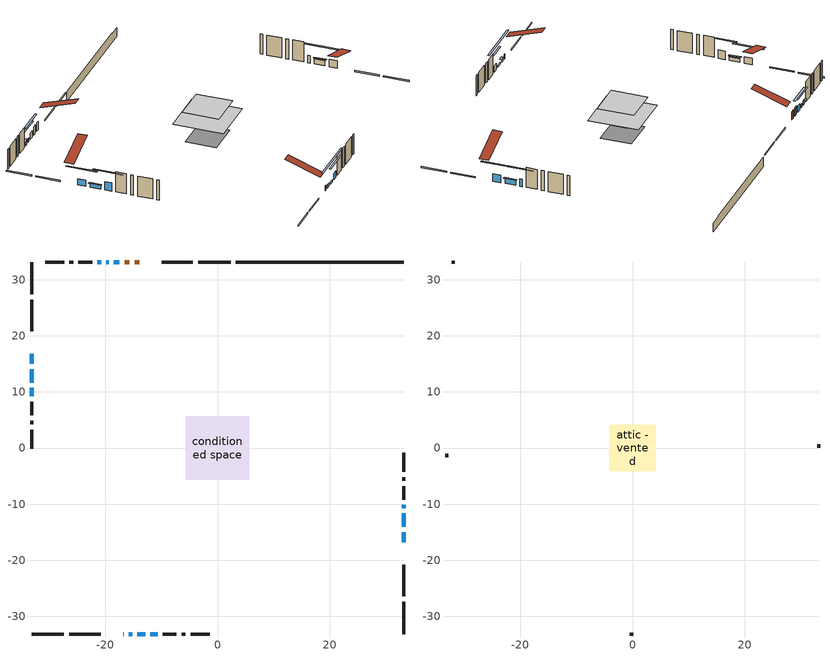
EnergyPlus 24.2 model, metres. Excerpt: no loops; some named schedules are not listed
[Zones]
conditioned space
 floor outside (Floor1 construction): -1.76,-1.76 -1.76,1.76 1.76,1.76 1.76,-1.76 z0.61
 floor adiabatic (AdiabaticFloorConstruction): -5.68,-5.68 -5.68,5.68 5.68,5.68 5.68,-5.68 z3.05
 floor foundation (Slab1 construction): -3.96,-3.5 -3.96,3.5 3.96,3.5 3.96,-3.5 z-1.71
 wall outside (RimJoist1 construction): 2.35,33.15 -3.44,33.15 / -33.15,-33.15 -27.36,-33.15 / -33.15,33.15 -33.15,27.36 / 33.15,-33.15 33.15,-27.36 z0.61:0.91
 wall outside (RimJoist2 construction): -4.37,33.15 -9.97,33.15 / -26.43,-33.15 -20.83,-33.15 / -33.15,26.43 -33.15,20.83 / 33.15,-26.43 33.15,-20.83 z0.61:0.91
 wall outside (AdiabaticWallConstruction 1): -13.97,33.15 -14.77,33.15 / -15.69,33.15 -16.55,33.15 z0.61:2.64
 wall outside (AdiabaticWallConstruction): -16.83,-33.15 -16.73,-33.15 / 33.15,-14.07 33.15,-11.63 z0.61:1.83; -33.15,16.83 -33.15,15 / -17.48,33.15 -18.5,33.15 / -11.96,-33.15 -10.69,-33.15 z0.61:2.13; 33.15,-16.83 33.15,-15 / 33.15,-10.71 33.15,-10.15 z0.61:2.44; -15.8,-33.15 -15.19,-33.15 z0.61:1.22; -33.15,14.07 -33.15,11.63 / -19.43,33.15 -19.79,33.15 / -20.71,33.15 -21.43,33.15 z0.61:1.53; -14.26,-33.15 -12.89,-33.15 z0.61:1.12; -33.15,10.71 -33.15,9.18 z0.61:2.64
 wall outside (Wall1 construction): -22.36,33.15 -24.79,33.15 / -9.76,-33.15 -7.33,-33.15 / -33.15,8.25 -33.15,5.82 / 33.15,-9.22 33.15,-6.79 z0.61:5.49
 wall outside (Wall2 construction): -25.71,33.15 -26.39,33.15 / -6.4,-33.15 -5.73,-33.15 / -33.15,4.89 -33.15,4.22 / 33.15,-5.86 33.15,-5.19 z0.61:5.49
 wall outside (Wall3 construction): -27.32,33.15 -30.73,33.15 / -4.8,-33.15 -1.39,-33.15 / -33.15,3.29 -33.15,-0.12 / 33.15,-4.26 33.15,-0.85 z0.61:5.49
 wall foundation (FoundationWall1 construction): 3.28,33.15,-1.71 3.28,33.15,0.61 30.16,33.15,0.61 30.16,33.15,0.38 33.15,33.15,0.38 33.15,33.15,-1.71
 window (WindowConstruction 11): -16.83,-33.15 -16.73,-33.15 z0.61:1.83
 window (WindowConstruction 6): -33.15,16.83 -33.15,15 z0.61:2.13
 window (WindowConstruction 7): 33.15,-16.83 33.15,-15 z0.61:2.44
 window (WindowConstruction 8): 33.15,-14.07 33.15,-11.64 z0.61:1.83
 window (WindowConstruction 9): -15.8,-33.15 -15.19,-33.15 z0.61:1.22
 window (WindowConstruction 10): -33.15,14.07 -33.15,11.64 z0.61:1.52
 window (WindowConstruction 12): -14.26,-33.15 -12.89,-33.15 z0.61:1.12
 window (WindowConstruction): 33.15,-10.71 33.15,-10.15 z0.61:2.44
 window (WindowConstruction 1): -17.48,33.15 -18.5,33.15 z0.61:2.13
 window (WindowConstruction 2): -19.43,33.15 -19.78,33.15 z0.61:1.52
 window (WindowConstruction 3): -20.71,33.15 -21.43,33.15 z0.61:1.52
 window (WindowConstruction 4): -11.96,-33.15 -10.69,-33.15 z0.61:2.13
 window (WindowConstruction 5): -33.15,10.71 -33.15,9.18 z0.61:2.64
 door (Door): -13.97,33.15 -14.76,33.15 z0.61:2.64
 door (Door 1): -15.69,33.15 -16.55,33.15 z0.61:2.64
 ceiling adiabatic (AdiabaticFloorConstruction): 5.68,-5.68 5.68,5.68 -5.68,5.68 -5.68,-5.68 z3.05
attic - vented
 floor to conditioned space (Floor2 construction Reversed): -4.17,-4.17 -4.17,4.17 4.17,4.17 4.17,-4.17 z5.49
 wall outside (Wall4 construction): -31.66,33.15 -32.22,33.15 / -0.46,-33.15 0.11,-33.15 / -33.15,-1.05 -33.15,-1.61 / 33.15,0.08 33.15,0.65 z0.61:5.49
 roof outside (Roof1 construction): -13.04,33.15,5.49 -13.04,25.03,8.19 -10.9,25.03,8.19 -10.9,33.15,5.49; -17.76,-33.15,5.49 -17.76,-25.03,8.19 -19.9,-25.03,8.19 -19.9,-33.15,5.49; -33.15,17.76,5.49 -25.03,17.76,8.19 -25.03,19.9,8.19 -33.15,19.9,5.49; 33.15,-17.76,5.49 25.03,-17.76,8.19 25.03,-19.9,8.19 33.15,-19.9,5.49
shading: -33.15,12.36 -33.15,19.47 -33.56,19.47 -33.56,12.36 z4.77; 33.15,-12.36 33.15,-19.47 33.56,-19.47 33.56,-12.36 z5.08; 33.15,-11.43 33.15,-14.28 33.56,-14.28 33.56,-11.43 z2.03; -14.99,-33.15 -16,-33.15 -16,-33.56 -14.99,-33.56 z1.42; -33.15,11.43 -33.15,14.28 -33.56,14.28 -33.56,11.43 z1.73; -7.81,-33.15 -19.34,-33.15 -19.34,-33.56 -7.81,-33.56 z6.2; 33.15,-7.51 33.15,-13.35 33.56,-13.35 33.56,-7.51 z5.08; -21.14,33.15 -14.84,33.15 -14.84,33.56 -21.14,33.56 z4.77; -22.42,33.15 -16.79,33.15 -16.79,33.56 -22.42,33.56 z4.16; -21.63,33.15 -20.51,33.15 -20.51,33.56 -21.63,33.56 z1.73; -8.05,-33.15 -14.6,-33.15 -14.6,-33.56 -8.05,-33.56 z4.77; -33.15,6.54 -33.15,13.35 -33.56,13.35 -33.56,6.54 z5.28
[Building]
Building 1: Terrain=Suburbs
[Site:Location]
Edmonton Intl AP_AB: Latitude {deg}=53.31; Longitude {deg}=-113.58; Time Zone {hr}=-7; Elevation {m}=723; Keep Site Location Information=Yes
[Site:GroundTemperature:Shallow]
-1.56185, -3.61833, -3.78302, -2.80711, 1.11059, 5.01004, 8.39065, 10.5322, 10.7141, 8.97234, 5.67794, 1.89811
[Site:WaterMainsTemperature]
Calculation Method=Schedule; Temperature Schedule=mains temperature schedule
[Material] Roughness=Rough; Thermal Absorptance=0.9
Name | Thickness {m} | Conductivity {W/m-K} | Density {kg/m3} | Specific Heat {J/kg-K} | Solar Absorptance | Visible Absorptance
asphalt or fiberglass shingles | 0.00635 | 0.162714 | 1121.4 | 1465.45 | 0.4 | 0.4
ceiling loosefill ins | 0.169333 | 0.0480833 | 16.02 | 1046.75 | 0.7 | 0.7
ceiling stud and cavity | 0.1397 | 0.103981 | 65.682 | 1177.47 | 0.7 | 0.7
concrete 4.0 in. | 0.1016 | 1.803125 | 2242.8 | 837.4 | 0.7 | 0.7
concrete 8.0 in. | 0.2032 | 1.803125 | 2242.8 | 837.4 | 0.7 | 0.7
door material | 0.04445 | 0.053851 | 512.64 | 1214.23 | 0.7 | 0.7
exterior vertical ins | 0.0457286 | 0.029427 | 32.04 | 1214.23 | 0.7 | 0.7
floor covering | 0.0127 | 0.0433444 | 54.468 | 1339.84 | 0.6 | 0.6
floor rigid ins; rim joist rigid ins; wall rigid ins | 0.051816 | 0.029427 | 32.04 | 1214.23 | 0.7 | 0.7
floor rigid ins 1; wall rigid ins 1 | 0.512978 | 0.029427 | 32.04 | 1214.23 | 0.7 | 0.7
floor stud and cavity | 0.1397 | 0.0753302 | 92.3553 | 1139.71 | 0.7 | 0.7
floor stud and cavity 1 | 0.1397 | 1.75129 | 37.0049 | 1207.88 | 0.7 | 0.7
furniture material conditioned space 1 | 0.1524 | 0.115458 | 640.8 | 1214.23 | 0.6 | 0.6
gypsum board | 0.0127 | 0.160291 | 801 | 837.4 | 0.6 | 0.6
gypsum board 1 | 0.0127 | 0.160291 | 801 | 837.4 | 0.7 | 0.7
osb sheathing 0.5 in. | 0.0127 | 0.115458 | 512.64 | 1214.23 | 0.7 | 0.7
osb sheathing 0.75 in. | 0.01905 | 0.115458 | 512.64 | 1214.23 | 0.7 | 0.7
osb sheathing 2.0 in. | 0.0508 | 0.115458 | 512.64 | 1214.23 | 0.7 | 0.7
rim joist rigid ins 1 | 0.103632 | 0.029427 | 32.04 | 1214.23 | 0.7 | 0.7
rim joist stud and cavity | 0.0508 | 0.0406006 | 125.044 | 1163.47 | 0.6 | 0.6
rim joist stud and cavity 1 | 0.0508 | 0.0847085 | 125.044 | 1163.47 | 0.6 | 0.6
wall stud and cavity | 0.1397 | 0.226039 | 139.0536 | 1170.24 | 0.7 | 0.7
wall stud and cavity 1 | 0.1397 | 0.32384 | 139.0536 | 1170.24 | 0.7 | 0.7
wall stud and cavity 2 | 0.1397 | 0.221002 | 139.0536 | 1170.24 | 0.7 | 0.7
wall stud and cavity 3 | 0.0889 | 6.1454 | 50.32683 | 1063.81 | 0.6 | 0.6
wall stud and cavity 4 | 0.0889 | 0.380278 | 52.3479 | 1209.89 | 0.7 | 0.7
wall stud and cavity 5 | 0.0889 | 0.391764 | 83.0341 | 1211.67 | 0.7 | 0.7
wood siding | 0.0254 | 0.102417 | 544.68 | 1172.36 | 0.4 | 0.4
wood siding 1 | 0.00254 | 0.102417 | 544.68 | 1172.36 | 0.4 | 0.4
wood siding 2; wood siding 3; wood siding 4 | 0.0254 | 0.102417 | 544.68 | 1172.36 | 0.7 | 0.7
[WindowMaterial:SimpleGlazingSystem]
Name | U-Factor {W/m2-K} | Solar Heat Gain Coefficient
WindowMaterial | 2.15764 | 0.41
WindowMaterial 1 | 2.2042 | 0.4
WindowMaterial 10 | 2.714084 | 0.28
WindowMaterial 11 | 3.0048 | 0.5
WindowMaterial 2 | 2.39271 | 0.36
WindowMaterial 3 | 2.92303 | 0.62
WindowMaterial 4 | 2.98606 | 0.58
WindowMaterial 5 | 1.95153 | 0.46
WindowMaterial 6 | 1.93166 | 0.46
WindowMaterial 7 | 2.93496 | 0.6
WindowMaterial 8 | 3.07975 | 0.4
WindowMaterial 9 | 2.99685 | 0.54
[Construction]
AdiabaticFloorConstruction: floor stud and cavity 1, floor rigid ins 1, osb sheathing 0.75 in., floor covering
AdiabaticWallConstruction: wood siding 3, wall rigid ins 1, wall stud and cavity 4, gypsum board
AdiabaticWallConstruction 1: wood siding 4, wall rigid ins 1, wall stud and cavity 4, gypsum board
Door; Door 1: door material
Floor1 construction: floor stud and cavity, floor rigid ins, osb sheathing 0.75 in., floor covering
Floor2 construction Reversed: gypsum board, ceiling stud and cavity, ceiling loosefill ins
FoundationWall1 construction: concrete 8.0 in., gypsum board 1
furniture construction conditioned space 1: furniture material conditioned space 1
PartitionWallConstruction: gypsum board, wall stud and cavity 5, gypsum board
RimJoist1 construction: wood siding 2, rim joist rigid ins, osb sheathing 2.0 in., rim joist stud and cavity
RimJoist2 construction: wood siding 2, rim joist rigid ins 1, osb sheathing 2.0 in., rim joist stud and cavity 1
Roof1 construction: asphalt or fiberglass shingles
Slab1 construction: concrete 4.0 in.
Wall1 construction: wood siding, wall rigid ins, osb sheathing 0.5 in., wall stud and cavity, gypsum board
Wall2 construction: wood siding, wall rigid ins, osb sheathing 0.5 in., wall stud and cavity 1, gypsum board
Wall3 construction: wood siding, wall rigid ins, osb sheathing 0.5 in., wall stud and cavity 2, gypsum board
Wall4 construction: wood siding 1, wall stud and cavity 3
WindowConstruction: WindowMaterial
WindowConstruction 1: WindowMaterial 1
WindowConstruction 10: WindowMaterial 9
WindowConstruction 11: WindowMaterial 10
WindowConstruction 12: WindowMaterial 11
WindowConstruction 2; WindowConstruction 3: WindowMaterial 2
WindowConstruction 4: WindowMaterial 3
WindowConstruction 5: WindowMaterial 4
WindowConstruction 6: WindowMaterial 5
WindowConstruction 7: WindowMaterial 6
WindowConstruction 8: WindowMaterial 7
WindowConstruction 9: WindowMaterial 8
[Zone] Multiplier=1; Part of Total Floor Area=Yes
Name | Volume {m3}
attic - vented | 30.5633
conditioned space | 469.5
[Space]
Name | Zone | Volume {m3}
attic - vented 1 | attic - vented | 30.5633
conditioned space 1 | conditioned space | 469.5
[ZoneInfiltration:EffectiveLeakageArea]
infil attic - vented 1: Zone or Space=attic - vented 1; Schedule=Always On Discrete; Effective Air Leakage Area {cm2}=2418.78; Stack Coefficient=0.000527394; Wind Coefficient=1.55163e-05
[ZoneMixing]
whole house fan mix: Zone or Space=attic - vented; Schedule=Always On Continuous; Design Flow Rate Calculation Method=Flow/Zone; Design Flow Rate {m3/s}=0; Source Zone or Space=conditioned space
[SurfaceProperty:ExposedFoundationPerimeter]
Slab1: Exposed Perimeter Calculation Method=TotalExposedPerimeter; Total Exposed Perimeter {m}=29.87
[InternalMass] Zone or ZoneList=conditioned space; Space or SpaceList=conditioned space 1
Name | Construction | Surface Area {m2}
furniture mass conditioned space 1 | furniture construction conditioned space 1 | 78.724
partition wall mass | PartitionWallConstruction | 196.81
[Lights]
interior lighting: Zone or ZoneList or Space or SpaceList=conditioned space 1; Schedule=interior lighting schedule; Design Level Calculation Method=LightingLevel; Lighting Level {W}=343.2; Return Air Fraction=0; Fraction Radiant=0.6; Fraction Visible=0.2; Fraction Replaceable=1
[People]
occupants: Zone or ZoneList or Space or SpaceList=conditioned space 1; Number of People Schedule=occupants schedule; Number of People Calculation Method=People; Number of People=3; Fraction Radiant=0.314171; Sensible Heat Fraction=0.56303; Activity Level Schedule=occupants activity schedule; Carbon Dioxide Generation Rate {m3/s-W}=0; Enable ASHRAE 55 Comfort Warnings=No; Mean Radiant Temperature Calculation Type=EnclosureAveraged
[ElectricEquipment] Zone or ZoneList or Space or SpaceList=conditioned space 1; Design Level Calculation Method=EquipmentLevel
Name | Schedule | Design Level {W} | Fraction Latent | Fraction Radiant | Fraction Lost
clothes dryer | clothes dryer schedule | 140.772 | 0.015 | 0.081 | 0.85
clothes washer | clothes washer schedule | 32.1985 | 0.03 | 0.162 | 0.7
cooking range | cooking range schedule | 215.147 | 0.08 | 0.432 | 0.2
dishwasher | dishwasher schedule | 66.8632 | 0.3 | 0.18 | 0.4
fridge | fridge schedule | 72.9452 | 0 | 0.6 | 0
mech vent bath fan 0 | mech vent bath fan 0 schedule | 50.2 | 0 | 0 | 1
mech vent bath fan 1 | mech vent bath fan 1 schedule | 50.2 | 0 | 0 | 1
mech vent house fan | mech vent house fan schedule | 0 | 0 | 0 | 1
mech vent house fan cfis | mech vent house fan cfis schedule | 0 | 0 | 0 | 0
mech vent range fan 0 | mech vent range fan 0 schedule | 57 | 0 | 0 | 1
misc plug loads | misc plug loads schedule | 494.7 | 0.045 | 0.513 | 0.1
whole house fan | Always On Discrete | 0 | 0 | 0 | 1
[OtherEquipment] Zone or ZoneList or Space or SpaceList=conditioned space 1; Design Level Calculation Method=EquipmentLevel
Name | Fuel Type | Schedule | Design Level {W} | Fraction Latent | Fraction Radiant | Fraction Lost
clothes dryer 1 | Electricity | clothes dryer schedule | 0 | 0.015 | 0.081 | 0.85
cooking range 1 | Electricity | cooking range schedule | 0 | 0.08 | 0.432 | 0.2
general water use latent | None | general water use schedule | 62.594 | 1 | 0 | 0
general water use sensible | None | general water use schedule | -61.6891 | 0 | 0.6 | 0
mech vent house fan latent load | None | Always On Discrete | 0 | 1 | 0 | 0
mech vent house fan sensible load | None | Always On Discrete | 0 | 0 | 0 | 0
water heater energy adjustment1 | NaturalGas | Always On Discrete | 0.01 | 0 | 0 | 1
[ZoneInfiltration:DesignFlowRate] Zone or ZoneList or Space or SpaceList=conditioned space 1; Schedule=Always On Discrete; Design Flow Rate Calculation Method=Flow/Zone; Design Flow Rate {m3/s}=0
infil flow; natural vent flow; whole house fan flow
[AvailabilityManager:Scheduled]
central ac and furnace airloop Availability Manager: Schedule=Always On Discrete
[Foundation:Kiva]
Foundation Kiva 1: Initial Indoor Air Temperature {C}=18; Wall Height Above Grade {m}=0.609996; Wall Depth Below Slab {m}=0.2032; Custom Block Material Name 1=exterior vertical ins; Custom Block Depth 1 {m}=2.31999; Custom Block X Position 1 {m}=0.2159; Custom Block Z Position 1 {m}=0
[Foundation:Kiva:Settings]
Soil Conductivity {W/m-K}=0.849921; Soil Density {kg/m3}=1842.3; Soil Specific Heat {J/kg-K}=418.7; Ground Solar Absorptivity=0.9; Ground Thermal Absorptivity=0.9; Ground Surface Roughness {m}=0.03; Far-Field Width {m}=40; Deep-Ground Boundary Condition=ZeroFlux; Deep-Ground Depth {m}=40; Minimum Cell Dimension {m}=0.2; Maximum Cell Growth Coefficient=3; Simulation Timestep=Timestep
[Exterior:Lights]
exterior lighting: Schedule=exterior lighting schedule; Design Level {W}=75.6
[EnergyManagementSystem:GlobalVariable]
central_ac_and_furnace_airloop_Fan_RTF
infil_program_Qfan
infil_program_Qinf
natural_vent_program_Qnv
natural_vent_program_Qwhf
[EnergyManagementSystem:Sensor]
Name | Output:Variable or Output:Meter Index Key | Output:Variable or Output:Meter
airflow_gain | infil flow | Infiltration Sensible Heat Gain Energy
airflow_gain_1 | natural vent flow | Infiltration Sensible Heat Gain Energy
airflow_gain_2 | whole house fan flow | Infiltration Sensible Heat Gain Energy
airflow_loss | infil flow | Infiltration Sensible Heat Loss Energy
airflow_loss_1 | natural vent flow | Infiltration Sensible Heat Loss Energy
airflow_loss_2 | whole house fan flow | Infiltration Sensible Heat Loss Energy
clg_load_cond |  | Cooling:EnergyTransfer:Zone:CONDITIONED SPACE
clg_sp_s; clg_sp_s_1 | cooling setpoint | Schedule Value
clothes_dryer_exhaust_0_sch_s | clothes dryer exhaust 0 schedule | Schedule Value
cool_season | cooling season schedule | Schedule Value
htg_load_cond |  | Heating:EnergyTransfer:Zone:CONDITIONED SPACE
htg_sp_s; htg_sp_s_1 | heating setpoint | Schedule Value
ig_ee_conv | clothes dryer | Electric Equipment Convective Heating Energy
ig_ee_conv_2 | cooking range | Electric Equipment Convective Heating Energy
ig_ee_conv_4 | fridge | Electric Equipment Convective Heating Energy
ig_ee_conv_5 | misc plug loads | Electric Equipment Convective Heating Energy
ig_ee_conv_6 | whole house fan | Electric Equipment Convective Heating Energy
ig_ee_rad | clothes dryer | Electric Equipment Radiant Heating Energy
ig_ee_rad_2 | cooking range | Electric Equipment Radiant Heating Energy
ig_ee_rad_4 | fridge | Electric Equipment Radiant Heating Energy
ig_ee_rad_5 | misc plug loads | Electric Equipment Radiant Heating Energy
ig_ee_rad_6 | whole house fan | Electric Equipment Radiant Heating Energy
ig_lgt_conv | interior lighting | Lights Convective Heating Energy
ig_lgt_rad | interior lighting | Lights Radiant Heating Energy
ig_lgt_vis | interior lighting | Lights Visible Radiation Heating Energy
ig_oe_conv | clothes dryer 1 | Other Equipment Convective Heating Energy
ig_oe_conv_1 | cooking range 1 | Other Equipment Convective Heating Energy
ig_oe_conv_2 | general water use latent | Other Equipment Convective Heating Energy
ig_oe_conv_3 | general water use sensible | Other Equipment Convective Heating Energy
ig_oe_conv_4 | water heater energy adjustment1 | Other Equipment Convective Heating Energy
ig_oe_rad | clothes dryer 1 | Other Equipment Radiant Heating Energy
ig_oe_rad_1 | cooking range 1 | Other Equipment Radiant Heating Energy
ig_oe_rad_2 | general water use latent | Other Equipment Radiant Heating Energy
ig_oe_rad_3 | general water use sensible | Other Equipment Radiant Heating Energy
ig_oe_rad_4 | water heater energy adjustment1 | Other Equipment Radiant Heating Energy
ig_ppl_conv | occupants | People Convective Heating Energy
ig_ppl_rad | occupants | People Radiant Heating Energy
im_conv | furniture mass conditioned space 1 | Surface Inside Face Convection Heat Gain Energy
im_conv_1 | partition wall mass | Surface Inside Face Convection Heat Gain Energy
im_ig | furniture mass conditioned space 1 | Surface Inside Face Internal Gains Radiation Heat Gain Energy
im_ig_1 | partition wall mass | Surface Inside Face Internal Gains Radiation Heat Gain Energy
im_lgt | furniture mass conditioned space 1 | Surface Inside Face Lights Radiation Heat Gain Energy
im_lgt_1 | partition wall mass | Surface Inside Face Lights Radiation Heat Gain Energy
im_sol | furniture mass conditioned space 1 | Surface Inside Face Solar Radiation Heat Gain Energy
im_sol_1 | partition wall mass | Surface Inside Face Solar Radiation Heat Gain Energy
im_surf | furniture mass conditioned space 1 | Surface Inside Face Net Surface Thermal Radiation Heat Gain Energy
im_surf_1 | partition wall mass | Surface Inside Face Net Surface Thermal Radiation Heat Gain Energy
mech_vent_bath_fan_0_sch_s | mech vent bath fan 0 schedule | Schedule Value
mech_vent_bath_fan_1_sch_s | mech vent bath fan 1 schedule | Schedule Value
mech_vent_range_fan_0_sch_s | mech vent range fan 0 schedule | Schedule Value
mv_conv | mech vent bath fan 0 | Electric Equipment Convective Heating Energy
mv_conv_1 | mech vent bath fan 1 | Electric Equipment Convective Heating Energy
mv_conv_2 | mech vent house fan | Electric Equipment Convective Heating Energy
mv_conv_3 | mech vent house fan cfis | Electric Equipment Convective Heating Energy
mv_conv_4 | mech vent range fan 0 | Electric Equipment Convective Heating Energy
mv_conv_5 | mech vent house fan latent load | Other Equipment Convective Heating Energy
mv_conv_6 | mech vent house fan sensible load | Other Equipment Convective Heating Energy
mv_rad | mech vent bath fan 0 | Electric Equipment Radiant Heating Energy
mv_rad_1 | mech vent bath fan 1 | Electric Equipment Radiant Heating Energy
mv_rad_2 | mech vent house fan | Electric Equipment Radiant Heating Energy
mv_rad_3 | mech vent house fan cfis | Electric Equipment Radiant Heating Energy
mv_rad_4 | mech vent range fan 0 | Electric Equipment Radiant Heating Energy
mv_rad_5 | mech vent house fan latent load | Other Equipment Radiant Heating Energy
mv_rad_6 | mech vent house fan sensible load | Other Equipment Radiant Heating Energy
natural_vent_s | natural vent schedule | Schedule Value
out_pb_s |  | Site Outdoor Air Barometric Pressure
out_wt_s |  | Site Outdoor Air Humidity Ratio
site_vw_s |  | Site Wind Speed
ss_back_out | Window1 | Surface Window Shortwave from Zone Back Out Window Heat Transfer Rate
ss_back_out_1 | Window10 | Surface Window Shortwave from Zone Back Out Window Heat Transfer Rate
ss_back_out_10 | Window6 | Surface Window Shortwave from Zone Back Out Window Heat Transfer Rate
ss_back_out_11 | Window8 | Surface Window Shortwave from Zone Back Out Window Heat Transfer Rate
ss_back_out_12 | Window9 | Surface Window Shortwave from Zone Back Out Window Heat Transfer Rate
ss_back_out_2 | Window11 | Surface Window Shortwave from Zone Back Out Window Heat Transfer Rate
ss_back_out_3 | Window12 | Surface Window Shortwave from Zone Back Out Window Heat Transfer Rate
ss_back_out_4 | Window14 | Surface Window Shortwave from Zone Back Out Window Heat Transfer Rate
ss_back_out_5 | Window15 | Surface Window Shortwave from Zone Back Out Window Heat Transfer Rate
ss_back_out_6 | Window17 | Surface Window Shortwave from Zone Back Out Window Heat Transfer Rate
ss_back_out_7 | Window2 | Surface Window Shortwave from Zone Back Out Window Heat Transfer Rate
ss_back_out_8 | Window3 | Surface Window Shortwave from Zone Back Out Window Heat Transfer Rate
ss_back_out_9 | Window5 | Surface Window Shortwave from Zone Back Out Window Heat Transfer Rate
ss_conv | Door1 | Surface Inside Face Convection Heat Gain Energy
ss_conv_1 | Door2 | Surface Inside Face Convection Heat Gain Energy
ss_conv_10 | Window3 | Surface Inside Face Convection Heat Gain Energy
ss_conv_11 | Window5 | Surface Inside Face Convection Heat Gain Energy
ss_conv_12 | Window6 | Surface Inside Face Convection Heat Gain Energy
ss_conv_13 | Window8 | Surface Inside Face Convection Heat Gain Energy
ss_conv_14 | Window9 | Surface Inside Face Convection Heat Gain Energy
ss_conv_2 | Window1 | Surface Inside Face Convection Heat Gain Energy
ss_conv_3 | Window10 | Surface Inside Face Convection Heat Gain Energy
ss_conv_4 | Window11 | Surface Inside Face Convection Heat Gain Energy
ss_conv_5 | Window12 | Surface Inside Face Convection Heat Gain Energy
ss_conv_6 | Window14 | Surface Inside Face Convection Heat Gain Energy
ss_conv_7 | Window15 | Surface Inside Face Convection Heat Gain Energy
ss_conv_8 | Window17 | Surface Inside Face Convection Heat Gain Energy
ss_conv_9 | Window2 | Surface Inside Face Convection Heat Gain Energy
ss_ig | Door1 | Surface Inside Face Internal Gains Radiation Heat Gain Energy
ss_ig_1 | Door2 | Surface Inside Face Internal Gains Radiation Heat Gain Energy
ss_ig_10 | Window3 | Surface Inside Face Internal Gains Radiation Heat Gain Energy
ss_ig_11 | Window5 | Surface Inside Face Internal Gains Radiation Heat Gain Energy
ss_ig_12 | Window6 | Surface Inside Face Internal Gains Radiation Heat Gain Energy
ss_ig_13 | Window8 | Surface Inside Face Internal Gains Radiation Heat Gain Energy
ss_ig_14 | Window9 | Surface Inside Face Internal Gains Radiation Heat Gain Energy
ss_ig_2 | Window1 | Surface Inside Face Internal Gains Radiation Heat Gain Energy
ss_ig_3 | Window10 | Surface Inside Face Internal Gains Radiation Heat Gain Energy
ss_ig_4 | Window11 | Surface Inside Face Internal Gains Radiation Heat Gain Energy
ss_ig_5 | Window12 | Surface Inside Face Internal Gains Radiation Heat Gain Energy
ss_ig_6 | Window14 | Surface Inside Face Internal Gains Radiation Heat Gain Energy
ss_ig_7 | Window15 | Surface Inside Face Internal Gains Radiation Heat Gain Energy
ss_ig_8 | Window17 | Surface Inside Face Internal Gains Radiation Heat Gain Energy
ss_ig_9 | Window2 | Surface Inside Face Internal Gains Radiation Heat Gain Energy
ss_lgt | Door1 | Surface Inside Face Lights Radiation Heat Gain Energy
ss_lgt_1 | Door2 | Surface Inside Face Lights Radiation Heat Gain Energy
ss_sol | Door1 | Surface Inside Face Solar Radiation Heat Gain Energy
ss_sol_1 | Door2 | Surface Inside Face Solar Radiation Heat Gain Energy
ss_surf | Door1 | Surface Inside Face Net Surface Thermal Radiation Heat Gain Energy
ss_surf_1 | Door2 | Surface Inside Face Net Surface Thermal Radiation Heat Gain Energy
ss_surf_10 | Window3 | Surface Inside Face Net Surface Thermal Radiation Heat Gain Energy
ss_surf_11 | Window5 | Surface Inside Face Net Surface Thermal Radiation Heat Gain Energy
ss_surf_12 | Window6 | Surface Inside Face Net Surface Thermal Radiation Heat Gain Energy
ss_surf_13 | Window8 | Surface Inside Face Net Surface Thermal Radiation Heat Gain Energy
ss_surf_14 | Window9 | Surface Inside Face Net Surface Thermal Radiation Heat Gain Energy
ss_surf_2 | Window1 | Surface Inside Face Net Surface Thermal Radiation Heat Gain Energy
ss_surf_3 | Window10 | Surface Inside Face Net Surface Thermal Radiation Heat Gain Energy
ss_surf_4 | Window11 | Surface Inside Face Net Surface Thermal Radiation Heat Gain Energy
